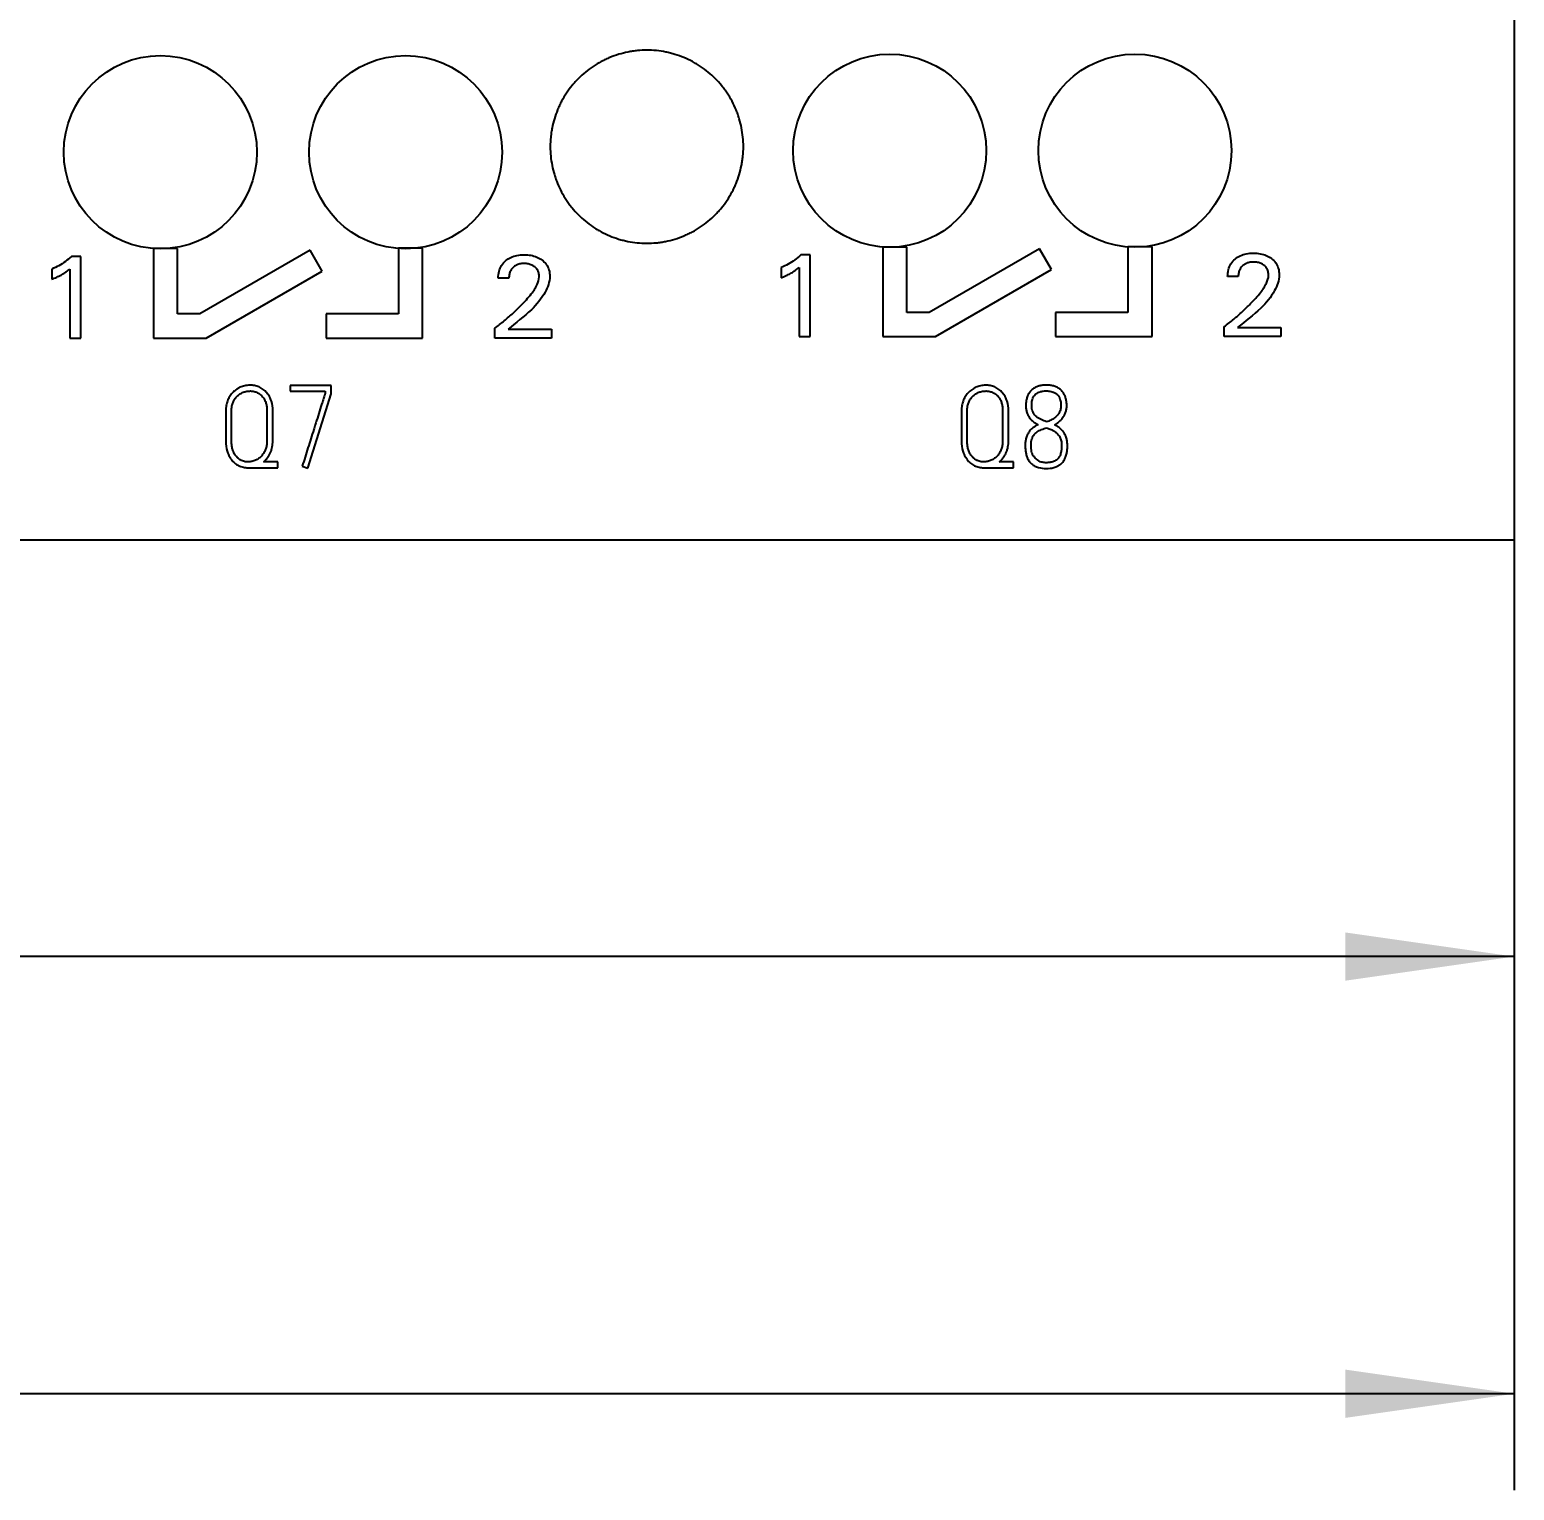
# Model space of a CAD drawing. Extents: x 0 to 420, y 0 to 297.
# Drawn here: x 129.91 to 160.67, y 128.97 to 159.23 of the extents above; entities that cross this region are included whole.
import ezdxf

# ---------------------------------------------------------------- set-up
doc = ezdxf.new("R2010")
doc.units = 0
doc.header["$LTSCALE"] = 23.1
for name, color, linetype in [('10000_FRONT', 7, 'CONTINUOUS'), ('10100_DIM_FRONT', 7, 'CONTINUOUS'), ('10500_FRONT_LABELING', 7, 'CONTINUOUS')]:
    doc.layers.add(name, color=color, linetype=linetype)
doc.styles.get("Standard").update_dxf_attribs({"font": 'txt', "width": 0.8})
doc.dimstyles.new('DIMSTYLE_1', dxfattribs={"dimtxt": 3.5, "dimasz": 3.5, "dimexe": 0.18, "dimexo": 0.0625, "dimgap": 0.09, "dimtad": 1, "dimtxsty": 'STANDARD', "dimcen": 0.09, "dimazin": 3, "dimtp": 0.05, "dimtm": 0.05, "dimtfac": 1, "dimtofl": 0, "dimtmove": 0, "dimatfit": 3, "dimtolj": 1})

# ---------------------------------------------------------------- blocks, each defined once
blk = doc.blocks.new('*D0')
at = {"layer": '10100_DIM_FRONT', "linetype": 'CONTINUOUS'}
for p, q in [((89.166611, 154.139966), (89.166611, 138.026944)), ((160.666611, 154.139966), (160.666611, 138.026944)), ((89.166611, 140.026944), (124.916611, 140.026944)), ((160.666611, 140.026944), (124.916611, 140.026944))]:
    blk.add_line(p, q, dxfattribs=at)
for points in [[(92.666611, 140.526944), (89.166611, 140.026944), (92.666611, 139.526944)], [(157.166611, 139.526944), (160.666611, 140.026944), (157.166611, 140.526944)]]:
    blk.add_solid(points, dxfattribs=at)
at = {"layer": '10100_DIM_FRONT', "linetype": 'CONTINUOUS', "width": 0.660714}
blk.add_text('71,5', height=3.5, dxfattribs=at).set_placement((121.472796, 140.901944))
blk = doc.blocks.new('*D1')
at = {"layer": '10100_DIM_FRONT', "linetype": 'CONTINUOUS'}
for p, q in [((160.667, 154.14), (160.667, 128.971)), ((81.167, 153.204), (81.167, 128.971)), ((81.167, 130.971), (120.917, 130.971)), ((160.667, 130.971), (120.917, 130.971))]:
    blk.add_line(p, q, dxfattribs=at)
for points in [[(84.667, 131.471), (81.167, 130.971), (84.667, 130.471)], [(157.167, 130.471), (160.667, 130.971), (157.167, 131.471)]]:
    blk.add_solid(points, dxfattribs=at)
at = {"layer": '10100_DIM_FRONT', "linetype": 'CONTINUOUS', "width": 0.714286}
blk.add_text('79,5', height=3.5, dxfattribs=at).set_placement((117.086, 131.846))

msp = doc.modelspace()

# ---------------------------------------------------------------- linework, layer by layer
at = {"layer": '10000_FRONT', "color": 7, "linetype": 'CONTINUOUS'}
for p, q in [((160.667, 238.654), (160.667, 148.654)), ((132.476, 154.693), (132.476, 152.839)), ((132.972, 154.693), (132.476, 154.693)), ((132.972, 153.34), (132.972, 154.693)), ((137.553, 154.699), (137.553, 153.339)), ((138.053, 154.699), (137.553, 154.699)), ((138.053, 152.839), (138.053, 154.699)), ((147.585, 154.725), (147.585, 152.871)), ((148.081, 154.725), (147.585, 154.725)), ((148.081, 153.372), (148.081, 154.725)), ((152.662, 154.731), (152.662, 153.371)), ((153.162, 154.731), (152.662, 154.731)), ((153.162, 152.871), (153.162, 154.731)), ((135.723, 154.658), (133.438, 153.34)), ((135.973, 154.225), (135.723, 154.658)), ((150.832, 154.69), (148.547, 153.372)), ((151.082, 154.257), (150.832, 154.69)), ((133.571, 152.839), (135.973, 154.225)), ((148.68, 152.871), (151.082, 154.257)), ((133.438, 153.34), (132.972, 153.34)), ((136.054, 153.339), (136.054, 152.839)), ((137.553, 153.339), (136.054, 153.339)), ((148.547, 153.372), (148.081, 153.372)), ((151.162, 153.371), (151.162, 152.871)), ((152.662, 153.371), (151.162, 153.371)), ((147.585, 152.871), (148.68, 152.871)), ((151.162, 152.871), (153.162, 152.871)), ((132.476, 152.839), (133.571, 152.839)), ((136.054, 152.839), (138.053, 152.839)), ((160.667, 148.654), (89.167, 148.654))]:
    msp.add_line(p, q, dxfattribs=at)
for centre in [(132.62, 156.69), (137.7, 156.69), (147.728, 156.722), (152.808, 156.722)]:
    msp.add_circle(centre, 2, dxfattribs=at)
for points, knots in [([(144.697, 156.804), (144.697, 156.869), (144.693, 156.935), (144.681, 157.064), (144.671, 157.128), (144.646, 157.256), (144.63, 157.319), (144.602, 157.413), (144.592, 157.444), (144.569, 157.506), (144.558, 157.537), (144.52, 157.627), (144.465, 157.745), (144.398, 157.857), (144.344, 157.938), (144.325, 157.965), (144.286, 158.018), (144.266, 158.044), (144.203, 158.121), (144.159, 158.169), (144.021, 158.308), (143.921, 158.391), (143.798, 158.473), (143.784, 158.482), (143.756, 158.5), (143.742, 158.509), (143.7, 158.534), (143.671, 158.55), (143.584, 158.597), (143.525, 158.625), (143.405, 158.675), (143.343, 158.697), (143.249, 158.726), (143.218, 158.735), (143.154, 158.751), (143.121, 158.758), (143.024, 158.778), (142.894, 158.797), (142.764, 158.803), (142.633, 158.804), (142.568, 158.801), (142.469, 158.791), (142.436, 158.787), (142.371, 158.777), (142.338, 158.771), (142.242, 158.752), (142.178, 158.736), (142.054, 158.698), (141.992, 158.676), (141.901, 158.639), (141.871, 158.625), (141.826, 158.604), (141.811, 158.597), (141.782, 158.582), (141.709, 158.544), (141.638, 158.502), (141.476, 158.393), (141.375, 158.31), (141.258, 158.193), (141.235, 158.17), (141.191, 158.121), (141.17, 158.096), (141.108, 158.02), (141.069, 157.968), (140.997, 157.86), (140.963, 157.804), (140.917, 157.717), (140.902, 157.688), (140.874, 157.628), (140.861, 157.598), (140.823, 157.507), (140.78, 157.385), (140.748, 157.259), (140.729, 157.163), (140.723, 157.131), (140.714, 157.066), (140.71, 157.033), (140.7, 156.935), (140.697, 156.869), (140.697, 156.804)], [0, 0, 0, 0, 0.03125, 0.03125, 0.0625, 0.0625, 0.09375, 0.09375, 0.109375, 0.109375, 0.125, 0.125, 0.15625, 0.1875, 0.1875, 0.203125, 0.203125, 0.21875, 0.21875, 0.25, 0.25, 0.3125, 0.3125, 0.320312, 0.320312, 0.328125, 0.328125, 0.34375, 0.34375, 0.375, 0.375, 0.40625, 0.40625, 0.421875, 0.421875, 0.4375, 0.4375, 0.46875, 0.5, 0.5, 0.53125, 0.53125, 0.546875, 0.546875, 0.5625, 0.5625, 0.59375, 0.59375, 0.625, 0.625, 0.640625, 0.640625, 0.648438, 0.648438, 0.65625, 0.6875, 0.6875, 0.75, 0.75, 0.765625, 0.765625, 0.78125, 0.78125, 0.8125, 0.8125, 0.84375, 0.84375, 0.859375, 0.859375, 0.875, 0.875, 0.90625, 0.9375, 0.9375, 0.953125, 0.953125, 0.96875, 0.96875, 1, 1, 1, 1]), ([(140.697, 156.804), (140.697, 156.738), (140.7, 156.672), (140.713, 156.543), (140.722, 156.479), (140.747, 156.351), (140.763, 156.288), (140.791, 156.194), (140.802, 156.163), (140.824, 156.101), (140.836, 156.07), (140.873, 155.98), (140.929, 155.862), (140.995, 155.75), (141.049, 155.669), (141.068, 155.642), (141.107, 155.589), (141.127, 155.563), (141.19, 155.487), (141.234, 155.438), (141.372, 155.3), (141.472, 155.217), (141.595, 155.134), (141.609, 155.125), (141.637, 155.107), (141.651, 155.099), (141.693, 155.073), (141.722, 155.057), (141.809, 155.01), (141.868, 154.982), (141.988, 154.932), (142.05, 154.91), (142.144, 154.881), (142.175, 154.872), (142.239, 154.856), (142.272, 154.849), (142.369, 154.829), (142.499, 154.81), (142.629, 154.804), (142.76, 154.803), (142.826, 154.807), (142.924, 154.816), (142.957, 154.82), (143.022, 154.83), (143.185, 154.858), (143.341, 154.906), (143.492, 154.968), (143.522, 154.982), (143.567, 155.003), (143.582, 155.01), (143.612, 155.025), (143.685, 155.063), (143.755, 155.105), (143.918, 155.214), (144.019, 155.297), (144.135, 155.414), (144.158, 155.438), (144.202, 155.486), (144.223, 155.511), (144.285, 155.587), (144.324, 155.639), (144.396, 155.747), (144.43, 155.803), (144.476, 155.89), (144.491, 155.919), (144.519, 155.979), (144.532, 156.009), (144.57, 156.1), (144.614, 156.222), (144.645, 156.348), (144.664, 156.444), (144.67, 156.476), (144.68, 156.541), (144.684, 156.574), (144.693, 156.672), (144.697, 156.738), (144.697, 156.804)], [0, 0, 0, 0, 0.03125, 0.03125, 0.0625, 0.0625, 0.09375, 0.09375, 0.109375, 0.109375, 0.125, 0.125, 0.15625, 0.1875, 0.1875, 0.203125, 0.203125, 0.21875, 0.21875, 0.25, 0.25, 0.3125, 0.3125, 0.320312, 0.320312, 0.328125, 0.328125, 0.34375, 0.34375, 0.375, 0.375, 0.40625, 0.40625, 0.421875, 0.421875, 0.4375, 0.4375, 0.46875, 0.5, 0.5, 0.53125, 0.53125, 0.546875, 0.546875, 0.5625, 0.625, 0.625, 0.640625, 0.640625, 0.648438, 0.648438, 0.65625, 0.6875, 0.6875, 0.75, 0.75, 0.765625, 0.765625, 0.78125, 0.78125, 0.8125, 0.8125, 0.84375, 0.84375, 0.859375, 0.859375, 0.875, 0.875, 0.90625, 0.9375, 0.9375, 0.953125, 0.953125, 0.96875, 0.96875, 1, 1, 1, 1])]:
    msp.add_open_spline(points, degree=3, knots=knots, dxfattribs=at)
at = {"layer": '10500_FRONT_LABELING', "color": 7, "linetype": 'CONTINUOUS'}
for p, q in [((130.97, 154.531), (130.777, 154.531)), ((130.97, 152.84), (130.97, 154.531)), ((146.078, 154.563), (145.886, 154.563)), ((146.078, 152.872), (146.078, 154.563)), ((130.37, 154.269), (130.37, 154.057)), ((130.742, 154.268), (130.742, 152.84)), ((139.84, 154.081), (139.619, 154.081)), ((145.478, 154.301), (145.478, 154.089)), ((145.851, 154.3), (145.851, 152.872)), ((154.949, 154.113), (154.728, 154.113)), ((139.55, 152.84), (139.55, 153.044)), ((139.827, 153.026), (140.722, 153.026)), ((140.722, 153.026), (140.722, 152.84)), ((145.851, 152.872), (146.078, 152.872)), ((154.658, 152.872), (154.658, 153.076)), ((155.831, 152.872), (154.658, 152.872)), ((154.935, 153.058), (155.831, 153.058)), ((155.831, 153.058), (155.831, 152.872)), ((130.742, 152.84), (130.97, 152.84)), ((140.722, 152.84), (139.55, 152.84)), ((135.306, 151.856), (135.306, 151.736)), ((136.155, 151.856), (135.306, 151.856)), ((135.306, 151.736), (136.037, 151.736)), ((135.672, 150.146), (136.155, 151.684)), ((136.037, 151.736), (136.037, 151.703)), ((136.155, 151.684), (136.155, 151.856)), ((133.977, 151.34), (133.977, 150.696)), ((134.095, 150.696), (134.095, 151.34)), ((134.828, 151.34), (134.828, 150.71)), ((134.948, 150.71), (134.948, 151.34)), ((149.217, 151.34), (149.217, 150.696)), ((149.335, 150.696), (149.335, 151.34)), ((150.068, 151.34), (150.068, 150.71)), ((150.188, 150.71), (150.188, 151.34)), ((134.439, 150.154), (135.052, 150.154)), ((135.052, 150.274), (134.759, 150.274)), ((135.052, 150.154), (135.052, 150.274)), ((135.559, 150.184), (135.672, 150.146)), ((149.679, 150.154), (150.292, 150.154)), ((150.292, 150.274), (149.999, 150.274)), ((150.292, 150.154), (150.292, 150.274))]:
    msp.add_line(p, q, dxfattribs=at)
for points, knots in [([(130.777, 154.531), (130.738, 154.493), (130.655, 154.423), (130.518, 154.335), (130.42, 154.289), (130.37, 154.269)], [0, 0, 0, 0, 0.335376, 0.666733, 1, 1, 1, 1]), ([(139.619, 154.081), (139.619, 154.129), (139.629, 154.222), (139.682, 154.348), (139.769, 154.447), (139.88, 154.517), (140.01, 154.558), (140.152, 154.569), (140.292, 154.559), (140.42, 154.523), (140.53, 154.46), (140.621, 154.371), (140.677, 154.25), (140.701, 154.047), (140.591, 153.739), (140.281, 153.376), (139.981, 153.156), (139.827, 153.026)], [0, 0, 0, 0, 0.047634, 0.090966, 0.134024, 0.175852, 0.219839, 0.26854, 0.316048, 0.358805, 0.398874, 0.441275, 0.482994, 0.528552, 0.640457, 0.793497, 1, 1, 1, 1]), ([(145.886, 154.563), (145.847, 154.525), (145.764, 154.455), (145.627, 154.367), (145.529, 154.321), (145.478, 154.301)], [0, 0, 0, 0, 0.335376, 0.666733, 1, 1, 1, 1]), ([(154.658, 153.076), (154.725, 153.126), (154.853, 153.228), (155.035, 153.386), (155.224, 153.568), (155.399, 153.76), (155.533, 153.954), (155.583, 154.111), (155.569, 154.219), (155.538, 154.292), (155.486, 154.348), (155.422, 154.388), (155.345, 154.41), (155.261, 154.417), (155.176, 154.41), (155.097, 154.382), (155.033, 154.337), (154.983, 154.275), (154.954, 154.198), (154.948, 154.142), (154.949, 154.113)], [0, 0, 0, 0, 0.104116, 0.205085, 0.303144, 0.433178, 0.529839, 0.598022, 0.633057, 0.664801, 0.696393, 0.726886, 0.759247, 0.795227, 0.832181, 0.865789, 0.898315, 0.930542, 0.963549, 1, 1, 1, 1]), ([(154.728, 154.113), (154.728, 154.161), (154.738, 154.254), (154.79, 154.381), (154.878, 154.479), (154.988, 154.549), (155.119, 154.59), (155.261, 154.602), (155.401, 154.591), (155.529, 154.555), (155.639, 154.492), (155.73, 154.403), (155.786, 154.282), (155.81, 154.079), (155.7, 153.771), (155.39, 153.408), (155.09, 153.188), (154.935, 153.058)], [0, 0, 0, 0, 0.047634, 0.090966, 0.134024, 0.175852, 0.219839, 0.26854, 0.316048, 0.358805, 0.398874, 0.441275, 0.482994, 0.528552, 0.640457, 0.793497, 1, 1, 1, 1]), ([(130.37, 154.057), (130.405, 154.071), (130.471, 154.098), (130.561, 154.142), (130.626, 154.181), (130.672, 154.214), (130.707, 154.239), (130.73, 154.258), (130.742, 154.268)], [0, 0, 0, 0, 0.263331, 0.496838, 0.701719, 0.791454, 0.890837, 1, 1, 1, 1]), ([(139.55, 153.044), (139.616, 153.094), (139.744, 153.196), (139.926, 153.354), (140.115, 153.536), (140.29, 153.728), (140.424, 153.922), (140.474, 154.079), (140.461, 154.187), (140.43, 154.26), (140.378, 154.316), (140.313, 154.356), (140.236, 154.378), (140.152, 154.385), (140.067, 154.378), (139.989, 154.35), (139.924, 154.305), (139.874, 154.243), (139.845, 154.166), (139.84, 154.11), (139.84, 154.081)], [0, 0, 0, 0, 0.104116, 0.205085, 0.303144, 0.433178, 0.529839, 0.598022, 0.633057, 0.664801, 0.696393, 0.726886, 0.759247, 0.795227, 0.832181, 0.865789, 0.898315, 0.930542, 0.963549, 1, 1, 1, 1]), ([(145.478, 154.089), (145.513, 154.103), (145.579, 154.13), (145.67, 154.175), (145.735, 154.213), (145.781, 154.246), (145.815, 154.271), (145.839, 154.29), (145.851, 154.3)], [0, 0, 0, 0, 0.263331, 0.496838, 0.701719, 0.791454, 0.890837, 1, 1, 1, 1]), ([(134.948, 151.34), (134.948, 151.406), (134.94, 151.471), (134.914, 151.551), (134.908, 151.566), (134.895, 151.597), (134.888, 151.612), (134.872, 151.641), (134.863, 151.655), (134.849, 151.676), (134.844, 151.682), (134.834, 151.696), (134.829, 151.702), (134.802, 151.734), (134.777, 151.756), (134.737, 151.786), (134.723, 151.795), (134.694, 151.812), (134.679, 151.819), (134.633, 151.839), (134.602, 151.849), (134.552, 151.858), (134.535, 151.86), (134.502, 151.863), (134.485, 151.863), (134.452, 151.862), (134.435, 151.861), (134.401, 151.857), (134.385, 151.854), (134.336, 151.843), (134.304, 151.833), (134.266, 151.816), (134.258, 151.812), (134.243, 151.805), (134.236, 151.801), (134.214, 151.788), (134.2, 151.779), (134.173, 151.76), (134.16, 151.75), (134.141, 151.734), (134.135, 151.728), (134.123, 151.716), (134.117, 151.71), (134.088, 151.68), (134.069, 151.653), (134.043, 151.611), (134.035, 151.596), (134.021, 151.566), (134.014, 151.551), (134.003, 151.52), (133.998, 151.504), (133.99, 151.472), (133.987, 151.456), (133.981, 151.423), (133.98, 151.406), (133.977, 151.373), (133.977, 151.356), (133.977, 151.34)], [0, 0, 0, 0, 0.125, 0.125, 0.15625, 0.15625, 0.1875, 0.1875, 0.21875, 0.21875, 0.234375, 0.234375, 0.25, 0.25, 0.3125, 0.3125, 0.34375, 0.34375, 0.375, 0.375, 0.4375, 0.4375, 0.46875, 0.46875, 0.5, 0.5, 0.53125, 0.53125, 0.5625, 0.5625, 0.625, 0.625, 0.640625, 0.640625, 0.65625, 0.65625, 0.6875, 0.6875, 0.71875, 0.71875, 0.734375, 0.734375, 0.75, 0.75, 0.8125, 0.8125, 0.84375, 0.84375, 0.875, 0.875, 0.90625, 0.90625, 0.9375, 0.9375, 0.96875, 0.96875, 1, 1, 1, 1]), ([(134.095, 151.34), (134.095, 151.365), (134.096, 151.39), (134.103, 151.44), (134.109, 151.465), (134.122, 151.501), (134.127, 151.513), (134.137, 151.536), (134.143, 151.547), (134.156, 151.569), (134.163, 151.58), (134.178, 151.6), (134.186, 151.61), (134.212, 151.639), (134.231, 151.656), (134.262, 151.678), (134.273, 151.685), (134.295, 151.698), (134.306, 151.703), (134.341, 151.719), (134.366, 151.727), (134.403, 151.735), (134.416, 151.738), (134.441, 151.741), (134.454, 151.742), (134.479, 151.743), (134.492, 151.743), (134.518, 151.741), (134.531, 151.74), (134.568, 151.733), (134.593, 151.726), (134.628, 151.711), (134.639, 151.705), (134.661, 151.692), (134.672, 151.685), (134.692, 151.67), (134.702, 151.662), (134.721, 151.644), (134.729, 151.635), (134.754, 151.605), (134.768, 151.584), (134.785, 151.55), (134.79, 151.538), (134.8, 151.514), (134.804, 151.502), (134.814, 151.466), (134.82, 151.441), (134.826, 151.391), (134.828, 151.365), (134.828, 151.34)], [0, 0, 0, 0, 0.0625, 0.0625, 0.125, 0.125, 0.15625, 0.15625, 0.1875, 0.1875, 0.21875, 0.21875, 0.25, 0.25, 0.3125, 0.3125, 0.34375, 0.34375, 0.375, 0.375, 0.4375, 0.4375, 0.46875, 0.46875, 0.5, 0.5, 0.53125, 0.53125, 0.5625, 0.5625, 0.625, 0.625, 0.65625, 0.65625, 0.6875, 0.6875, 0.71875, 0.71875, 0.75, 0.75, 0.8125, 0.8125, 0.84375, 0.84375, 0.875, 0.875, 0.9375, 0.9375, 1, 1, 1, 1]), ([(136.037, 151.703), (136.034, 151.695), (136.032, 151.687), (136.027, 151.671), (136.024, 151.663), (136.016, 151.64), (136.011, 151.624), (135.996, 151.577), (135.986, 151.545), (135.956, 151.45), (135.936, 151.387), (135.896, 151.26), (135.877, 151.197), (135.847, 151.102), (135.837, 151.07), (135.817, 151.007), (135.807, 150.975), (135.777, 150.881), (135.757, 150.817), (135.718, 150.691), (135.698, 150.627), (135.638, 150.437), (135.598, 150.311), (135.559, 150.184)], [0, 0, 0, 0, 0.015625, 0.015625, 0.03125, 0.03125, 0.0625, 0.0625, 0.125, 0.125, 0.25, 0.25, 0.375, 0.375, 0.4375, 0.4375, 0.5, 0.5, 0.625, 0.625, 0.75, 0.75, 1, 1, 1, 1]), ([(150.188, 151.34), (150.188, 151.406), (150.18, 151.471), (150.154, 151.551), (150.148, 151.566), (150.135, 151.597), (150.128, 151.612), (150.112, 151.641), (150.103, 151.655), (150.089, 151.676), (150.084, 151.682), (150.074, 151.696), (150.069, 151.702), (150.042, 151.734), (150.017, 151.756), (149.977, 151.786), (149.963, 151.795), (149.934, 151.812), (149.919, 151.819), (149.873, 151.839), (149.842, 151.849), (149.792, 151.858), (149.775, 151.86), (149.742, 151.863), (149.725, 151.863), (149.692, 151.862), (149.675, 151.861), (149.641, 151.857), (149.625, 151.854), (149.576, 151.843), (149.544, 151.833), (149.506, 151.816), (149.498, 151.812), (149.483, 151.805), (149.476, 151.801), (149.454, 151.788), (149.44, 151.779), (149.413, 151.76), (149.4, 151.75), (149.381, 151.734), (149.375, 151.728), (149.363, 151.716), (149.357, 151.71), (149.328, 151.68), (149.309, 151.653), (149.283, 151.611), (149.275, 151.596), (149.261, 151.566), (149.254, 151.551), (149.243, 151.52), (149.238, 151.504), (149.23, 151.472), (149.227, 151.456), (149.221, 151.423), (149.22, 151.406), (149.217, 151.373), (149.217, 151.356), (149.217, 151.34)], [0, 0, 0, 0, 0.125, 0.125, 0.15625, 0.15625, 0.1875, 0.1875, 0.21875, 0.21875, 0.234375, 0.234375, 0.25, 0.25, 0.3125, 0.3125, 0.34375, 0.34375, 0.375, 0.375, 0.4375, 0.4375, 0.46875, 0.46875, 0.5, 0.5, 0.53125, 0.53125, 0.5625, 0.5625, 0.625, 0.625, 0.640625, 0.640625, 0.65625, 0.65625, 0.6875, 0.6875, 0.71875, 0.71875, 0.734375, 0.734375, 0.75, 0.75, 0.8125, 0.8125, 0.84375, 0.84375, 0.875, 0.875, 0.90625, 0.90625, 0.9375, 0.9375, 0.96875, 0.96875, 1, 1, 1, 1]), ([(149.335, 151.34), (149.335, 151.365), (149.336, 151.39), (149.343, 151.44), (149.349, 151.465), (149.362, 151.501), (149.367, 151.513), (149.377, 151.536), (149.383, 151.547), (149.396, 151.569), (149.403, 151.58), (149.418, 151.6), (149.426, 151.61), (149.452, 151.639), (149.471, 151.656), (149.502, 151.678), (149.513, 151.685), (149.535, 151.698), (149.546, 151.703), (149.581, 151.719), (149.606, 151.727), (149.643, 151.735), (149.656, 151.738), (149.681, 151.741), (149.694, 151.742), (149.719, 151.743), (149.732, 151.743), (149.758, 151.741), (149.771, 151.74), (149.808, 151.733), (149.833, 151.726), (149.868, 151.711), (149.879, 151.705), (149.901, 151.692), (149.912, 151.685), (149.932, 151.67), (149.942, 151.662), (149.961, 151.644), (149.969, 151.635), (149.994, 151.605), (150.008, 151.584), (150.025, 151.55), (150.03, 151.538), (150.04, 151.514), (150.044, 151.502), (150.054, 151.466), (150.06, 151.441), (150.066, 151.391), (150.068, 151.365), (150.068, 151.34)], [0, 0, 0, 0, 0.0625, 0.0625, 0.125, 0.125, 0.15625, 0.15625, 0.1875, 0.1875, 0.21875, 0.21875, 0.25, 0.25, 0.3125, 0.3125, 0.34375, 0.34375, 0.375, 0.375, 0.4375, 0.4375, 0.46875, 0.46875, 0.5, 0.5, 0.53125, 0.53125, 0.5625, 0.5625, 0.625, 0.625, 0.65625, 0.65625, 0.6875, 0.6875, 0.71875, 0.71875, 0.75, 0.75, 0.8125, 0.8125, 0.84375, 0.84375, 0.875, 0.875, 0.9375, 0.9375, 1, 1, 1, 1]), ([(151.143, 151.042), (151.165, 151.054), (151.186, 151.067), (151.225, 151.096), (151.244, 151.112), (151.271, 151.137), (151.279, 151.146), (151.296, 151.165), (151.303, 151.174), (151.325, 151.203), (151.338, 151.224), (151.355, 151.256), (151.361, 151.267), (151.37, 151.29), (151.374, 151.302), (151.381, 151.325), (151.384, 151.337), (151.389, 151.361), (151.391, 151.373), (151.394, 151.397), (151.395, 151.409), (151.395, 151.434), (151.395, 151.446), (151.394, 151.483), (151.392, 151.507), (151.385, 151.555), (151.38, 151.579), (151.369, 151.614), (151.365, 151.626), (151.356, 151.649), (151.351, 151.66), (151.334, 151.693), (151.32, 151.713), (151.288, 151.751), (151.27, 151.768), (151.241, 151.79), (151.231, 151.797), (151.21, 151.81), (151.199, 151.816), (151.165, 151.832), (151.142, 151.84), (151.106, 151.85), (151.094, 151.853), (151.07, 151.858), (151.058, 151.86), (151.021, 151.864), (150.997, 151.865), (150.96, 151.865), (150.947, 151.865), (150.923, 151.864), (150.91, 151.863), (150.874, 151.858), (150.85, 151.854), (150.814, 151.844), (150.802, 151.84), (150.779, 151.832), (150.768, 151.827), (150.734, 151.811), (150.713, 151.798), (150.684, 151.776), (150.674, 151.768), (150.656, 151.751), (150.647, 151.743), (150.624, 151.715), (150.61, 151.695), (150.587, 151.651), (150.578, 151.628), (150.567, 151.593), (150.564, 151.581), (150.559, 151.557), (150.557, 151.545), (150.552, 151.509), (150.55, 151.484), (150.548, 151.436), (150.549, 151.412), (150.552, 151.375), (150.554, 151.363), (150.558, 151.339), (150.561, 151.327), (150.571, 151.291), (150.58, 151.268), (150.596, 151.235), (150.601, 151.224), (150.614, 151.203), (150.621, 151.193), (150.636, 151.173), (150.644, 151.164), (150.661, 151.146), (150.669, 151.137), (150.687, 151.12), (150.697, 151.112), (150.717, 151.097), (150.727, 151.09), (150.758, 151.069), (150.779, 151.056), (150.801, 151.045)], [0, 0, 0, 0, 0.03125, 0.03125, 0.0625, 0.0625, 0.078125, 0.078125, 0.09375, 0.09375, 0.125, 0.125, 0.140625, 0.140625, 0.15625, 0.15625, 0.171875, 0.171875, 0.1875, 0.1875, 0.203125, 0.203125, 0.21875, 0.21875, 0.25, 0.25, 0.28125, 0.28125, 0.296875, 0.296875, 0.3125, 0.3125, 0.34375, 0.34375, 0.375, 0.375, 0.390625, 0.390625, 0.40625, 0.40625, 0.4375, 0.4375, 0.453125, 0.453125, 0.46875, 0.46875, 0.5, 0.5, 0.515625, 0.515625, 0.53125, 0.53125, 0.5625, 0.5625, 0.578125, 0.578125, 0.59375, 0.59375, 0.625, 0.625, 0.640625, 0.640625, 0.65625, 0.65625, 0.6875, 0.6875, 0.71875, 0.71875, 0.734375, 0.734375, 0.75, 0.75, 0.78125, 0.78125, 0.8125, 0.8125, 0.828125, 0.828125, 0.84375, 0.84375, 0.875, 0.875, 0.890625, 0.890625, 0.90625, 0.90625, 0.921875, 0.921875, 0.9375, 0.9375, 0.953125, 0.953125, 0.96875, 0.96875, 1, 1, 1, 1]), ([(150.669, 151.434), (150.67, 151.465), (150.671, 151.495), (150.678, 151.54), (150.682, 151.555), (150.691, 151.585), (150.696, 151.599), (150.706, 151.62), (150.71, 151.626), (150.719, 151.639), (150.723, 151.646), (150.738, 151.664), (150.748, 151.674), (150.767, 151.689), (150.773, 151.693), (150.786, 151.702), (150.793, 151.705), (150.813, 151.716), (150.827, 151.722), (150.849, 151.729), (150.857, 151.731), (150.872, 151.735), (150.895, 151.74), (150.917, 151.743), (150.948, 151.745), (150.963, 151.745), (150.994, 151.745), (151.01, 151.744), (151.055, 151.739), (151.085, 151.732), (151.121, 151.719), (151.128, 151.715), (151.142, 151.709), (151.156, 151.701), (151.169, 151.693), (151.181, 151.684), (151.187, 151.679), (151.205, 151.663), (151.215, 151.652), (151.228, 151.633), (151.232, 151.626), (151.24, 151.613), (151.243, 151.606), (151.252, 151.585), (151.257, 151.57), (151.265, 151.541), (151.268, 151.526), (151.275, 151.48), (151.276, 151.45), (151.274, 151.404), (151.272, 151.389), (151.266, 151.359), (151.262, 151.344), (151.25, 151.315), (151.244, 151.302), (151.232, 151.282), (151.228, 151.275), (151.219, 151.263), (151.214, 151.257), (151.2, 151.239), (151.19, 151.227), (151.168, 151.206), (151.156, 151.196), (151.119, 151.168), (151.093, 151.152), (151.051, 151.132), (151.037, 151.126), (151.008, 151.115), (150.993, 151.11), (150.978, 151.106)], [0, 0, 0, 0, 0.0625, 0.0625, 0.09375, 0.09375, 0.125, 0.125, 0.140625, 0.140625, 0.15625, 0.15625, 0.1875, 0.1875, 0.203125, 0.203125, 0.21875, 0.21875, 0.25, 0.25, 0.265625, 0.265625, 0.28125, 0.3125, 0.3125, 0.34375, 0.34375, 0.375, 0.375, 0.4375, 0.4375, 0.453125, 0.453125, 0.46875, 0.484375, 0.484375, 0.5, 0.5, 0.53125, 0.53125, 0.546875, 0.546875, 0.5625, 0.5625, 0.59375, 0.59375, 0.625, 0.625, 0.6875, 0.6875, 0.71875, 0.71875, 0.75, 0.75, 0.78125, 0.78125, 0.796875, 0.796875, 0.8125, 0.8125, 0.84375, 0.84375, 0.875, 0.875, 0.9375, 0.9375, 0.96875, 0.96875, 1, 1, 1, 1]), ([(150.978, 151.106), (150.939, 151.118), (150.9, 151.132), (150.845, 151.158), (150.827, 151.168), (150.793, 151.19), (150.777, 151.202), (150.754, 151.223), (150.747, 151.23), (150.734, 151.246), (150.721, 151.261), (150.71, 151.278), (150.701, 151.296), (150.696, 151.306), (150.685, 151.334), (150.679, 151.353), (150.673, 151.383), (150.672, 151.393), (150.67, 151.413), (150.669, 151.424), (150.669, 151.434)], [0, 0, 0, 0, 0.25, 0.25, 0.375, 0.375, 0.5, 0.5, 0.5625, 0.5625, 0.625, 0.6875, 0.6875, 0.75, 0.75, 0.875, 0.875, 0.9375, 0.9375, 1, 1, 1, 1]), ([(150.801, 151.045), (150.777, 151.034), (150.753, 151.021), (150.709, 150.992), (150.687, 150.977), (150.658, 150.949), (150.649, 150.94), (150.631, 150.919), (150.623, 150.909), (150.6, 150.876), (150.588, 150.853), (150.571, 150.817), (150.566, 150.805), (150.557, 150.779), (150.553, 150.767), (150.543, 150.728), (150.539, 150.702), (150.536, 150.662), (150.535, 150.649), (150.535, 150.622), (150.535, 150.609), (150.535, 150.57), (150.537, 150.543), (150.543, 150.491), (150.547, 150.465), (150.556, 150.426), (150.559, 150.413), (150.567, 150.387), (150.572, 150.375), (150.582, 150.35), (150.588, 150.338), (150.6, 150.315), (150.607, 150.303), (150.631, 150.27), (150.648, 150.25), (150.679, 150.224), (150.689, 150.216), (150.712, 150.201), (150.723, 150.194), (150.747, 150.182), (150.759, 150.176), (150.784, 150.166), (150.797, 150.162), (150.862, 150.143), (150.915, 150.137), (151.023, 150.137), (151.076, 150.142), (151.141, 150.16), (151.154, 150.164), (151.179, 150.174), (151.191, 150.179), (151.215, 150.191), (151.227, 150.198), (151.249, 150.212), (151.26, 150.22), (151.291, 150.246), (151.309, 150.265), (151.333, 150.298), (151.34, 150.309), (151.354, 150.333), (151.36, 150.344), (151.376, 150.381), (151.384, 150.406), (151.396, 150.459), (151.401, 150.485), (151.407, 150.537), (151.409, 150.564), (151.409, 150.604), (151.409, 150.617), (151.409, 150.643), (151.408, 150.657), (151.405, 150.697), (151.401, 150.723), (151.391, 150.761), (151.387, 150.774), (151.378, 150.799), (151.373, 150.812), (151.362, 150.836), (151.356, 150.848), (151.343, 150.871), (151.335, 150.882), (151.32, 150.903), (151.312, 150.914), (151.294, 150.934), (151.285, 150.944), (151.256, 150.971), (151.235, 150.987), (151.19, 151.017), (151.167, 151.031), (151.143, 151.042)], [0, 0, 0, 0, 0.03125, 0.03125, 0.0625, 0.0625, 0.078125, 0.078125, 0.09375, 0.09375, 0.125, 0.125, 0.140625, 0.140625, 0.15625, 0.15625, 0.1875, 0.1875, 0.203125, 0.203125, 0.21875, 0.21875, 0.25, 0.25, 0.28125, 0.28125, 0.296875, 0.296875, 0.3125, 0.3125, 0.328125, 0.328125, 0.34375, 0.34375, 0.375, 0.375, 0.390625, 0.390625, 0.40625, 0.40625, 0.421875, 0.421875, 0.4375, 0.4375, 0.5, 0.5, 0.5625, 0.5625, 0.578125, 0.578125, 0.59375, 0.59375, 0.609375, 0.609375, 0.625, 0.625, 0.65625, 0.65625, 0.671875, 0.671875, 0.6875, 0.6875, 0.71875, 0.71875, 0.75, 0.75, 0.78125, 0.78125, 0.796875, 0.796875, 0.8125, 0.8125, 0.84375, 0.84375, 0.859375, 0.859375, 0.875, 0.875, 0.890625, 0.890625, 0.90625, 0.90625, 0.921875, 0.921875, 0.9375, 0.9375, 0.96875, 0.96875, 1, 1, 1, 1]), ([(133.977, 150.696), (133.977, 150.629), (133.984, 150.564), (134.008, 150.483), (134.013, 150.468), (134.025, 150.437), (134.032, 150.421), (134.046, 150.392), (134.054, 150.377), (134.067, 150.356), (134.071, 150.349), (134.081, 150.335), (134.086, 150.328), (134.111, 150.295), (134.134, 150.27), (134.172, 150.239), (134.186, 150.229), (134.214, 150.211), (134.243, 150.195), (134.274, 150.182), (134.306, 150.171), (134.322, 150.167), (134.372, 150.157), (134.405, 150.154), (134.439, 150.154)], [0, 0, 0, 0, 0.25, 0.25, 0.3125, 0.3125, 0.375, 0.375, 0.4375, 0.4375, 0.46875, 0.46875, 0.5, 0.5, 0.625, 0.625, 0.6875, 0.6875, 0.75, 0.8125, 0.8125, 0.875, 0.875, 1, 1, 1, 1]), ([(134.828, 150.71), (134.828, 150.684), (134.826, 150.657), (134.821, 150.619), (134.819, 150.606), (134.813, 150.58), (134.809, 150.567), (134.797, 150.529), (134.787, 150.505), (134.769, 150.47), (134.762, 150.459), (134.748, 150.437), (134.74, 150.426), (134.715, 150.395), (134.697, 150.377), (134.667, 150.352), (134.656, 150.344), (134.634, 150.329), (134.622, 150.322), (134.587, 150.304), (134.563, 150.295), (134.524, 150.284), (134.511, 150.281), (134.485, 150.277), (134.472, 150.275), (134.446, 150.274), (134.433, 150.274), (134.413, 150.275), (134.406, 150.275), (134.393, 150.276), (134.386, 150.277), (134.353, 150.283), (134.322, 150.292), (134.292, 150.306), (134.281, 150.312), (134.275, 150.316), (134.258, 150.326), (134.236, 150.341), (134.217, 150.359), (134.198, 150.378), (134.189, 150.388), (134.165, 150.419), (134.151, 150.442), (134.134, 150.478), (134.129, 150.49), (134.12, 150.515), (134.116, 150.527), (134.106, 150.565), (134.102, 150.591), (134.096, 150.643), (134.095, 150.669), (134.095, 150.696)], [0, 0, 0, 0, 0.0625, 0.0625, 0.09375, 0.09375, 0.125, 0.125, 0.1875, 0.1875, 0.21875, 0.21875, 0.25, 0.25, 0.3125, 0.3125, 0.34375, 0.34375, 0.375, 0.375, 0.4375, 0.4375, 0.46875, 0.46875, 0.5, 0.5, 0.53125, 0.53125, 0.546875, 0.546875, 0.5625, 0.5625, 0.625, 0.640625, 0.640625, 0.65625, 0.65625, 0.6875, 0.71875, 0.71875, 0.75, 0.75, 0.8125, 0.8125, 0.84375, 0.84375, 0.875, 0.875, 0.9375, 0.9375, 1, 1, 1, 1]), ([(134.759, 150.274), (134.775, 150.287), (134.79, 150.301), (134.818, 150.331), (134.831, 150.347), (134.849, 150.372), (134.854, 150.38), (134.866, 150.398), (134.871, 150.406), (134.886, 150.433), (134.895, 150.451), (134.911, 150.489), (134.918, 150.508), (134.93, 150.547), (134.934, 150.567), (134.945, 150.628), (134.948, 150.669), (134.948, 150.71)], [0, 0, 0, 0, 0.125, 0.125, 0.25, 0.25, 0.3125, 0.3125, 0.375, 0.375, 0.5, 0.5, 0.625, 0.625, 0.75, 0.75, 1, 1, 1, 1]), ([(149.217, 150.696), (149.217, 150.629), (149.224, 150.564), (149.248, 150.483), (149.253, 150.468), (149.265, 150.437), (149.272, 150.421), (149.286, 150.392), (149.294, 150.377), (149.307, 150.356), (149.311, 150.349), (149.321, 150.335), (149.326, 150.328), (149.351, 150.295), (149.374, 150.27), (149.412, 150.239), (149.426, 150.229), (149.454, 150.211), (149.483, 150.195), (149.514, 150.182), (149.546, 150.171), (149.562, 150.167), (149.612, 150.157), (149.645, 150.154), (149.679, 150.154)], [0, 0, 0, 0, 0.25, 0.25, 0.3125, 0.3125, 0.375, 0.375, 0.4375, 0.4375, 0.46875, 0.46875, 0.5, 0.5, 0.625, 0.625, 0.6875, 0.6875, 0.75, 0.8125, 0.8125, 0.875, 0.875, 1, 1, 1, 1]), ([(150.068, 150.71), (150.068, 150.684), (150.066, 150.657), (150.061, 150.619), (150.059, 150.606), (150.053, 150.58), (150.049, 150.567), (150.037, 150.529), (150.027, 150.505), (150.009, 150.47), (150.002, 150.459), (149.988, 150.437), (149.98, 150.426), (149.955, 150.395), (149.937, 150.377), (149.907, 150.352), (149.896, 150.344), (149.874, 150.329), (149.862, 150.322), (149.827, 150.304), (149.803, 150.295), (149.764, 150.284), (149.751, 150.281), (149.725, 150.277), (149.712, 150.275), (149.686, 150.274), (149.673, 150.274), (149.653, 150.275), (149.646, 150.275), (149.633, 150.276), (149.626, 150.277), (149.593, 150.283), (149.562, 150.292), (149.532, 150.306), (149.521, 150.312), (149.515, 150.316), (149.498, 150.326), (149.476, 150.341), (149.457, 150.359), (149.438, 150.378), (149.429, 150.388), (149.405, 150.419), (149.391, 150.442), (149.374, 150.478), (149.369, 150.49), (149.36, 150.515), (149.356, 150.527), (149.346, 150.565), (149.342, 150.591), (149.336, 150.643), (149.335, 150.669), (149.335, 150.696)], [0, 0, 0, 0, 0.0625, 0.0625, 0.09375, 0.09375, 0.125, 0.125, 0.1875, 0.1875, 0.21875, 0.21875, 0.25, 0.25, 0.3125, 0.3125, 0.34375, 0.34375, 0.375, 0.375, 0.4375, 0.4375, 0.46875, 0.46875, 0.5, 0.5, 0.53125, 0.53125, 0.546875, 0.546875, 0.5625, 0.5625, 0.625, 0.640625, 0.640625, 0.65625, 0.65625, 0.6875, 0.71875, 0.71875, 0.75, 0.75, 0.8125, 0.8125, 0.84375, 0.84375, 0.875, 0.875, 0.9375, 0.9375, 1, 1, 1, 1]), ([(149.999, 150.274), (150.015, 150.287), (150.03, 150.301), (150.058, 150.331), (150.071, 150.347), (150.089, 150.372), (150.094, 150.38), (150.106, 150.398), (150.111, 150.406), (150.126, 150.433), (150.135, 150.451), (150.151, 150.489), (150.158, 150.508), (150.17, 150.547), (150.174, 150.567), (150.185, 150.628), (150.188, 150.669), (150.188, 150.71)], [0, 0, 0, 0, 0.125, 0.125, 0.25, 0.25, 0.3125, 0.3125, 0.375, 0.375, 0.5, 0.5, 0.625, 0.625, 0.75, 0.75, 1, 1, 1, 1]), ([(150.761, 150.335), (150.749, 150.348), (150.737, 150.36), (150.72, 150.38), (150.715, 150.387), (150.705, 150.401), (150.7, 150.409), (150.691, 150.424), (150.687, 150.432), (150.68, 150.448), (150.677, 150.456), (150.669, 150.481), (150.665, 150.498), (150.659, 150.533), (150.657, 150.55), (150.655, 150.585), (150.655, 150.603), (150.655, 150.637), (150.656, 150.655), (150.659, 150.681), (150.66, 150.69), (150.663, 150.707), (150.665, 150.716), (150.671, 150.741), (150.677, 150.758), (150.687, 150.782), (150.691, 150.79), (150.699, 150.806), (150.704, 150.813), (150.718, 150.835), (150.729, 150.849), (150.754, 150.874), (150.768, 150.885), (150.811, 150.916), (150.842, 150.932), (150.891, 150.952), (150.908, 150.958), (150.941, 150.969), (150.958, 150.974), (150.976, 150.979)], [0, 0, 0, 0, 0.0625, 0.0625, 0.09375, 0.09375, 0.125, 0.125, 0.15625, 0.15625, 0.1875, 0.1875, 0.25, 0.25, 0.3125, 0.3125, 0.375, 0.375, 0.4375, 0.4375, 0.46875, 0.46875, 0.5, 0.5, 0.5625, 0.5625, 0.59375, 0.59375, 0.625, 0.625, 0.6875, 0.6875, 0.75, 0.75, 0.875, 0.875, 0.9375, 0.9375, 1, 1, 1, 1]), ([(150.976, 150.979), (151.002, 150.971), (151.028, 150.962), (151.078, 150.941), (151.102, 150.93), (151.138, 150.909), (151.149, 150.901), (151.172, 150.885), (151.182, 150.877), (151.202, 150.858), (151.212, 150.848), (151.229, 150.827), (151.237, 150.816), (151.251, 150.793), (151.257, 150.781), (151.267, 150.756), (151.272, 150.742), (151.283, 150.703), (151.286, 150.676), (151.289, 150.636), (151.289, 150.622), (151.289, 150.595), (151.289, 150.581), (151.287, 150.541), (151.283, 150.514), (151.276, 150.474), (151.273, 150.46), (151.266, 150.434), (151.259, 150.414), (151.251, 150.396), (151.245, 150.384), (151.241, 150.378), (151.231, 150.36), (151.222, 150.349), (151.209, 150.334), (151.204, 150.33), (151.193, 150.321), (151.188, 150.316), (151.171, 150.304), (151.159, 150.297), (151.141, 150.288), (151.134, 150.286), (151.122, 150.281), (151.102, 150.274), (151.082, 150.269), (151.056, 150.263), (151.042, 150.261), (151.015, 150.259), (151.001, 150.258), (150.974, 150.257), (150.96, 150.257), (150.933, 150.259), (150.919, 150.26), (150.892, 150.265), (150.879, 150.268), (150.853, 150.276), (150.84, 150.281), (150.821, 150.29), (150.815, 150.294), (150.803, 150.301), (150.798, 150.305), (150.781, 150.316), (150.771, 150.325), (150.761, 150.335)], [0, 0, 0, 0, 0.0625, 0.0625, 0.125, 0.125, 0.15625, 0.15625, 0.1875, 0.1875, 0.21875, 0.21875, 0.25, 0.25, 0.28125, 0.28125, 0.3125, 0.3125, 0.375, 0.375, 0.40625, 0.40625, 0.4375, 0.4375, 0.5, 0.5, 0.53125, 0.53125, 0.5625, 0.578125, 0.578125, 0.59375, 0.59375, 0.625, 0.625, 0.640625, 0.640625, 0.65625, 0.65625, 0.6875, 0.6875, 0.703125, 0.703125, 0.71875, 0.75, 0.75, 0.78125, 0.78125, 0.8125, 0.8125, 0.84375, 0.84375, 0.875, 0.875, 0.90625, 0.90625, 0.9375, 0.9375, 0.953125, 0.953125, 0.96875, 0.96875, 1, 1, 1, 1])]:
    msp.add_open_spline(points, degree=3, knots=knots, dxfattribs=at)

# ---------------------------------------------------------------- dimensions: what is measured, and where the dimension line sits
at = {"layer": '10100_DIM_FRONT', "linetype": 'CONTINUOUS'}
for base, p1, text, picture, middle in [((160.667, 130.971), (81.167, 153.204), '79,5', '*D1', (122.086, 133.596)), ((160.667, 140.027), (89.167, 154.14), '71,5', '*D0', (126.098, 142.652))]:
    dim = msp.add_linear_dim(base=base, p1=p1, p2=(160.667, 154.14), text=text, dimstyle='DIMSTYLE_1', dxfattribs=at)
    dim.commit()
    dim.dimension.update_dxf_attribs({"geometry": picture, "text_midpoint": middle, "dimtype": 160})

doc.saveas('drawing.dxf')
